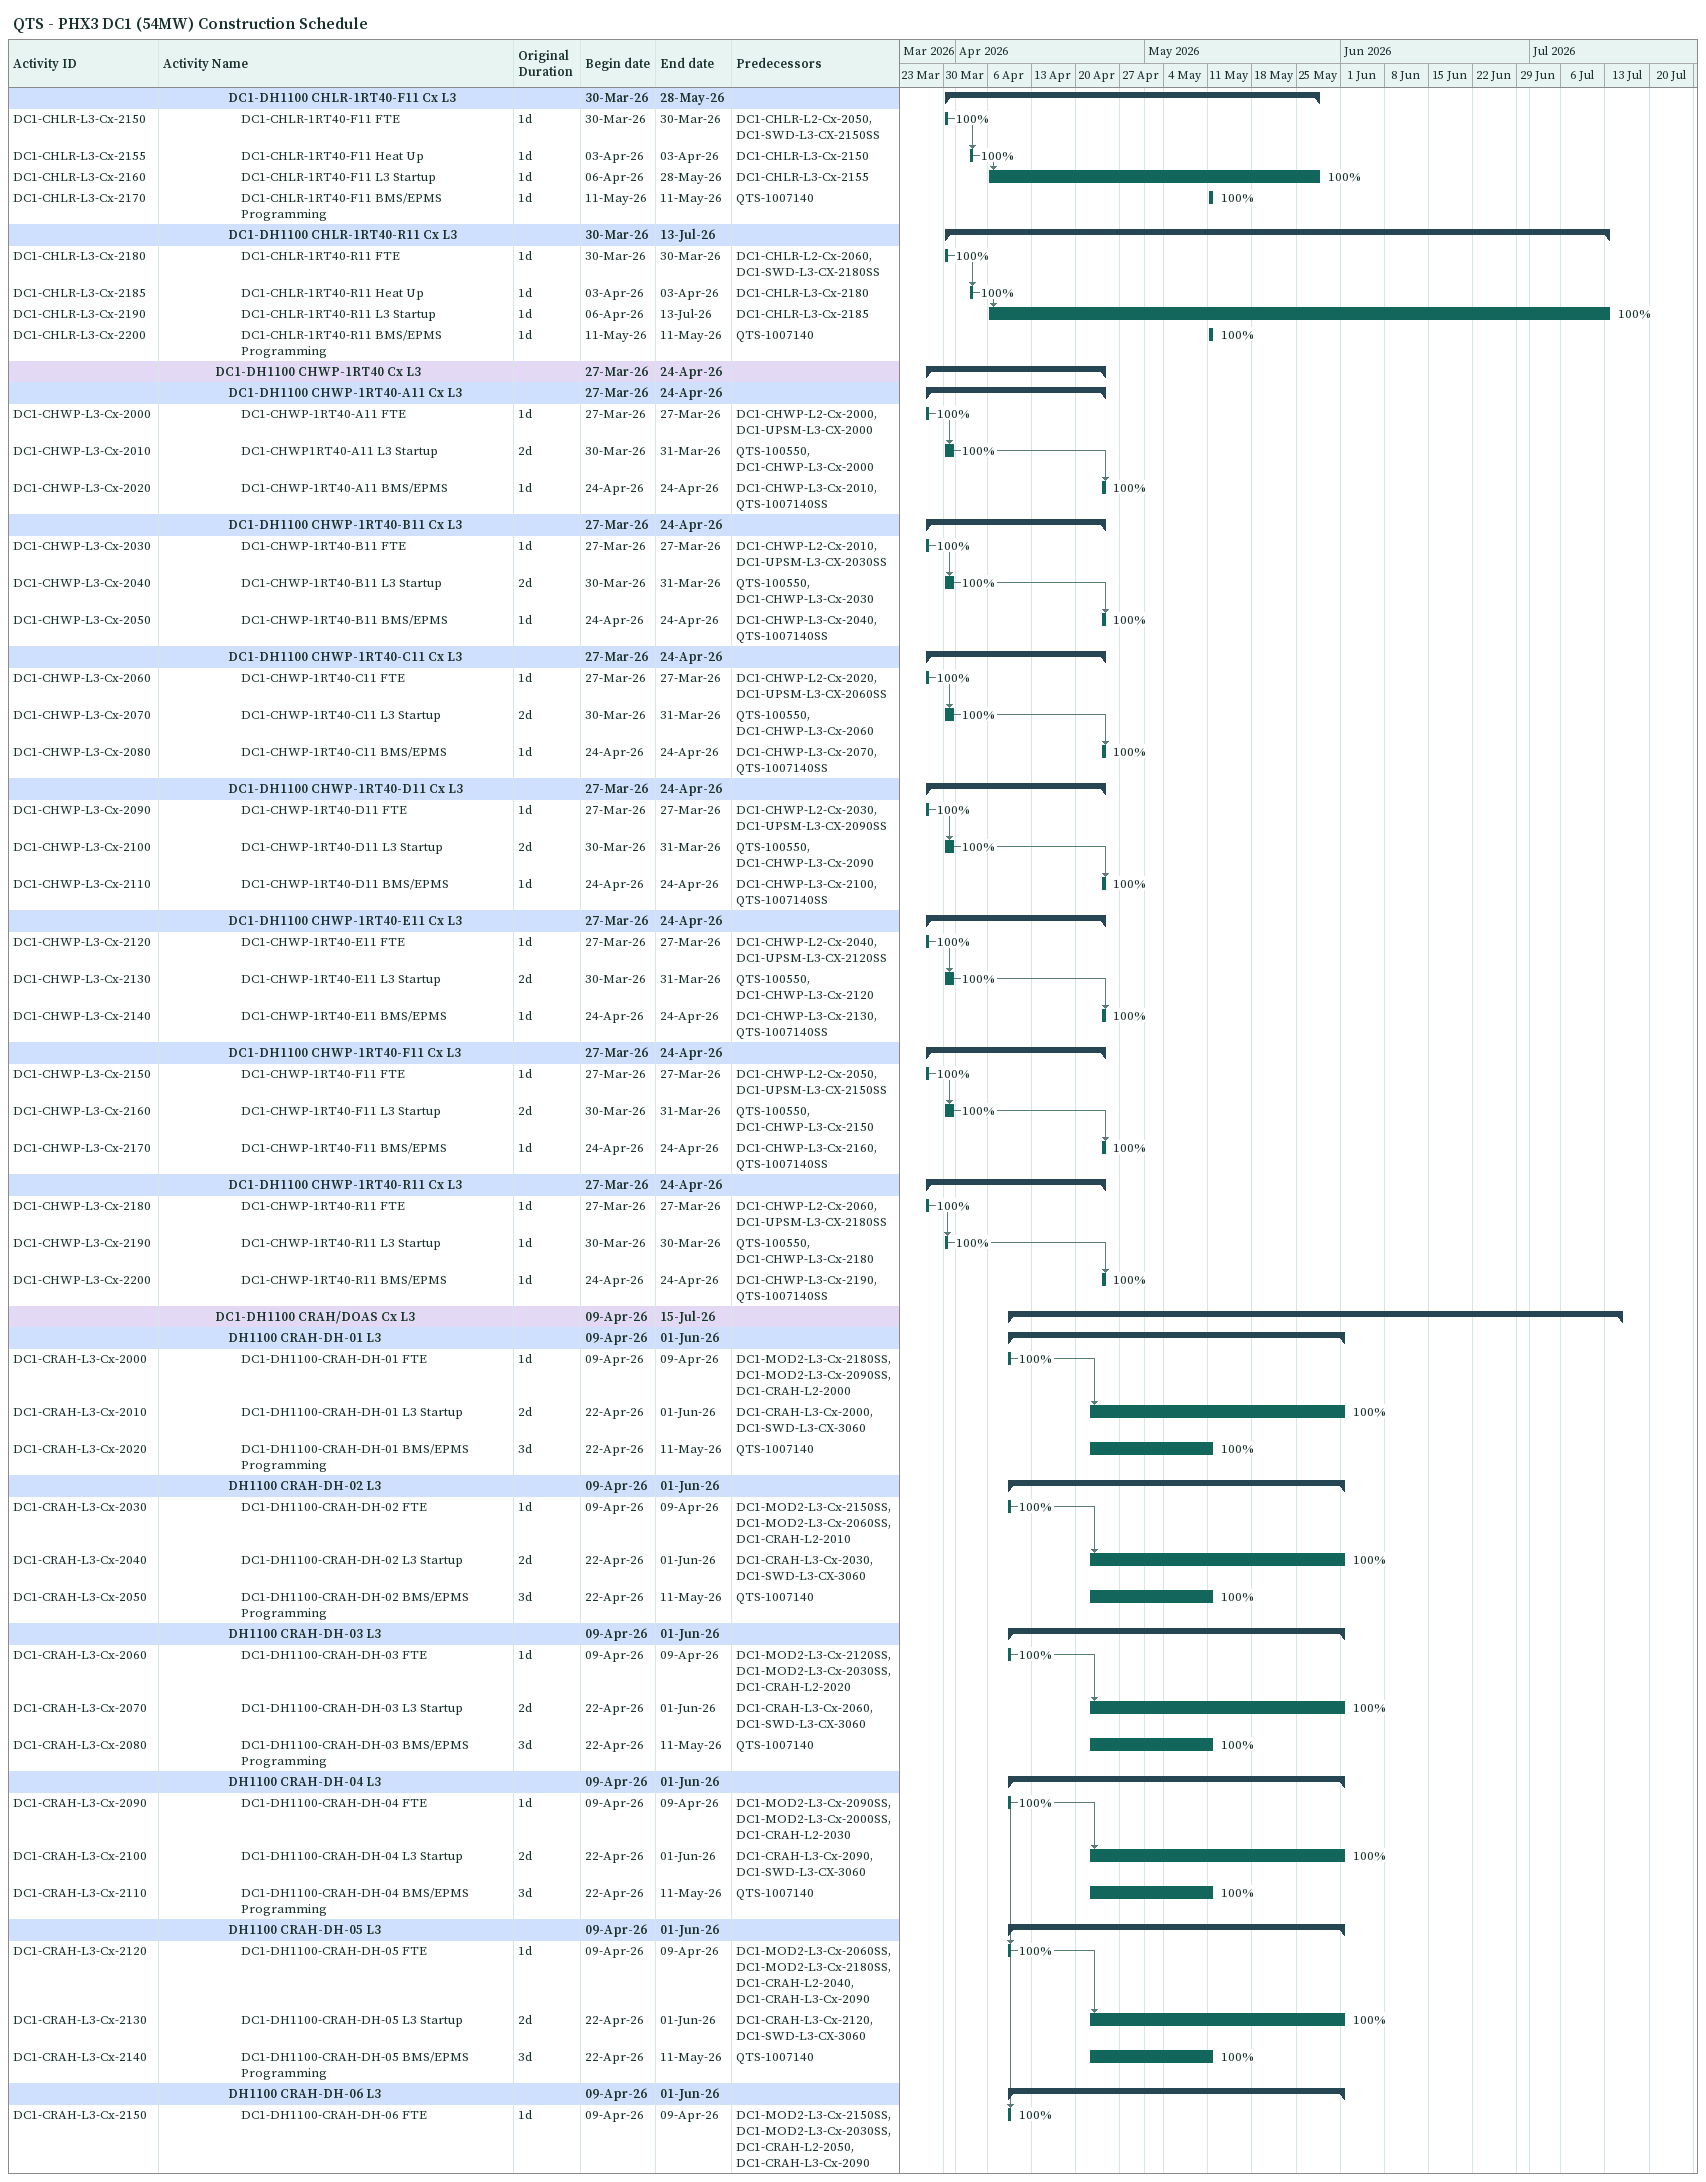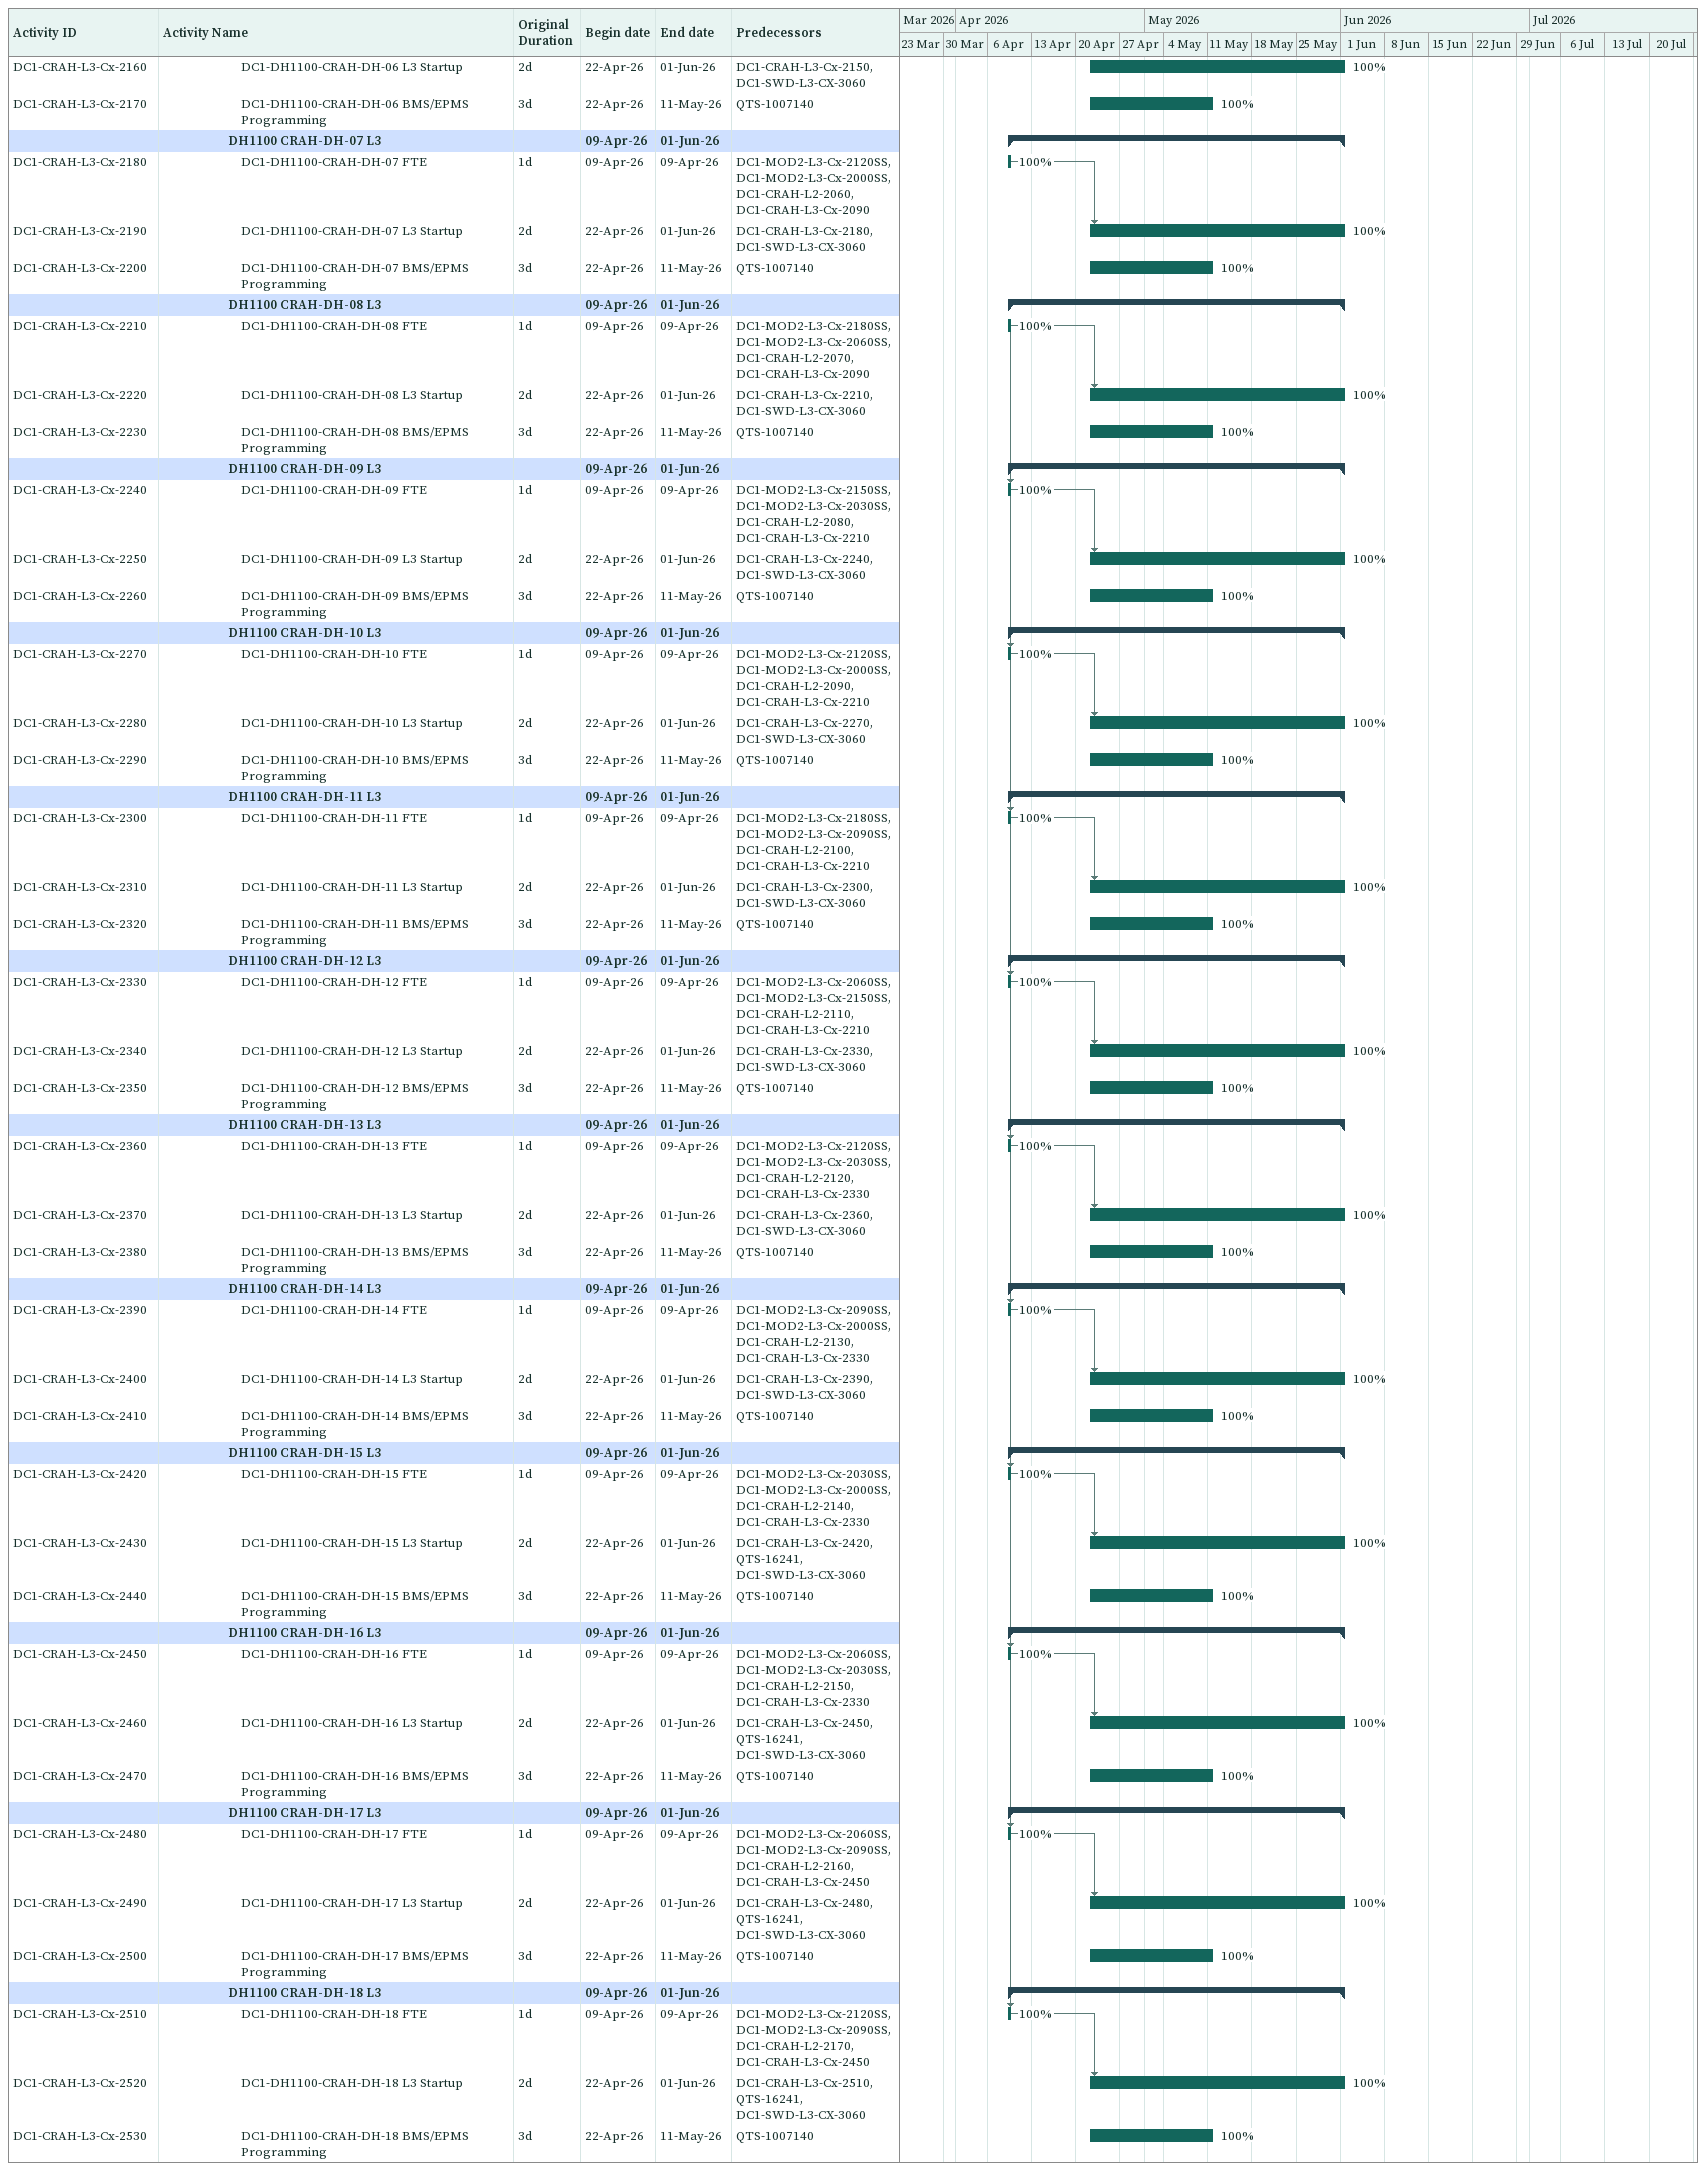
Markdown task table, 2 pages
QTS - PHX3 DC1 (54MW) Construction Schedule

| ID | Level | Task | Original duration | Start | Finish | Predecessors | % complete |
|---|---|---|---|---|---|---|---|
|  | 6 | **DC1-DH1100 CHLR-1RT40-F11 Cx L3** |  | 2026-03-30 | 2026-05-28 |  |  |
| DC1-CHLR-L3-Cx-2150 | 7 | DC1-CHLR-1RT40-F11 FTE | 1d | 2026-03-30 | 2026-03-30 | DC1-CHLR-L2-Cx-2050, DC1-SWD-L3-CX-2150SS | 100 |
| DC1-CHLR-L3-Cx-2155 | 7 | DC1-CHLR-1RT40-F11 Heat Up | 1d | 2026-04-03 | 2026-04-03 | DC1-CHLR-L3-Cx-2150 | 100 |
| DC1-CHLR-L3-Cx-2160 | 7 | DC1-CHLR-1RT40-F11 L3 Startup | 1d | 2026-04-06 | 2026-05-28 | DC1-CHLR-L3-Cx-2155 | 100 |
| DC1-CHLR-L3-Cx-2170 | 7 | DC1-CHLR-1RT40-F11 BMS/EPMS Programming | 1d | 2026-05-11 | 2026-05-11 | QTS-1007140 | 100 |
|  | 6 | **DC1-DH1100 CHLR-1RT40-R11 Cx L3** |  | 2026-03-30 | 2026-07-13 |  |  |
| DC1-CHLR-L3-Cx-2180 | 7 | DC1-CHLR-1RT40-R11 FTE | 1d | 2026-03-30 | 2026-03-30 | DC1-CHLR-L2-Cx-2060, DC1-SWD-L3-CX-2180SS | 100 |
| DC1-CHLR-L3-Cx-2185 | 7 | DC1-CHLR-1RT40-R11 Heat Up | 1d | 2026-04-03 | 2026-04-03 | DC1-CHLR-L3-Cx-2180 | 100 |
| DC1-CHLR-L3-Cx-2190 | 7 | DC1-CHLR-1RT40-R11 L3 Startup | 1d | 2026-04-06 | 2026-07-13 | DC1-CHLR-L3-Cx-2185 | 100 |
| DC1-CHLR-L3-Cx-2200 | 7 | DC1-CHLR-1RT40-R11 BMS/EPMS Programming | 1d | 2026-05-11 | 2026-05-11 | QTS-1007140 | 100 |
|  | 5 | **DC1-DH1100 CHWP-1RT40 Cx L3** |  | 2026-03-27 | 2026-04-24 |  |  |
|  | 6 | **DC1-DH1100 CHWP-1RT40-A11 Cx L3** |  | 2026-03-27 | 2026-04-24 |  |  |
| DC1-CHWP-L3-Cx-2000 | 7 | DC1-CHWP-1RT40-A11 FTE | 1d | 2026-03-27 | 2026-03-27 | DC1-CHWP-L2-Cx-2000, DC1-UPSM-L3-CX-2000 | 100 |
| DC1-CHWP-L3-Cx-2010 | 7 | DC1-CHWP1RT40-A11 L3 Startup | 2d | 2026-03-30 | 2026-03-31 | QTS-100550, DC1-CHWP-L3-Cx-2000 | 100 |
| DC1-CHWP-L3-Cx-2020 | 7 | DC1-CHWP-1RT40-A11 BMS/EPMS | 1d | 2026-04-24 | 2026-04-24 | DC1-CHWP-L3-Cx-2010, QTS-1007140SS | 100 |
|  | 6 | **DC1-DH1100 CHWP-1RT40-B11 Cx L3** |  | 2026-03-27 | 2026-04-24 |  |  |
| DC1-CHWP-L3-Cx-2030 | 7 | DC1-CHWP-1RT40-B11 FTE | 1d | 2026-03-27 | 2026-03-27 | DC1-CHWP-L2-Cx-2010, DC1-UPSM-L3-CX-2030SS | 100 |
| DC1-CHWP-L3-Cx-2040 | 7 | DC1-CHWP-1RT40-B11 L3 Startup | 2d | 2026-03-30 | 2026-03-31 | QTS-100550, DC1-CHWP-L3-Cx-2030 | 100 |
| DC1-CHWP-L3-Cx-2050 | 7 | DC1-CHWP-1RT40-B11 BMS/EPMS | 1d | 2026-04-24 | 2026-04-24 | DC1-CHWP-L3-Cx-2040, QTS-1007140SS | 100 |
|  | 6 | **DC1-DH1100 CHWP-1RT40-C11 Cx L3** |  | 2026-03-27 | 2026-04-24 |  |  |
| DC1-CHWP-L3-Cx-2060 | 7 | DC1-CHWP-1RT40-C11 FTE | 1d | 2026-03-27 | 2026-03-27 | DC1-CHWP-L2-Cx-2020, DC1-UPSM-L3-CX-2060SS | 100 |
| DC1-CHWP-L3-Cx-2070 | 7 | DC1-CHWP-1RT40-C11 L3 Startup | 2d | 2026-03-30 | 2026-03-31 | QTS-100550, DC1-CHWP-L3-Cx-2060 | 100 |
| DC1-CHWP-L3-Cx-2080 | 7 | DC1-CHWP-1RT40-C11 BMS/EPMS | 1d | 2026-04-24 | 2026-04-24 | DC1-CHWP-L3-Cx-2070, QTS-1007140SS | 100 |
|  | 6 | **DC1-DH1100 CHWP-1RT40-D11 Cx L3** |  | 2026-03-27 | 2026-04-24 |  |  |
| DC1-CHWP-L3-Cx-2090 | 7 | DC1-CHWP-1RT40-D11 FTE | 1d | 2026-03-27 | 2026-03-27 | DC1-CHWP-L2-Cx-2030, DC1-UPSM-L3-CX-2090SS | 100 |
| DC1-CHWP-L3-Cx-2100 | 7 | DC1-CHWP-1RT40-D11 L3 Startup | 2d | 2026-03-30 | 2026-03-31 | QTS-100550, DC1-CHWP-L3-Cx-2090 | 100 |
| DC1-CHWP-L3-Cx-2110 | 7 | DC1-CHWP-1RT40-D11 BMS/EPMS | 1d | 2026-04-24 | 2026-04-24 | DC1-CHWP-L3-Cx-2100, QTS-1007140SS | 100 |
|  | 6 | **DC1-DH1100 CHWP-1RT40-E11 Cx L3** |  | 2026-03-27 | 2026-04-24 |  |  |
| DC1-CHWP-L3-Cx-2120 | 7 | DC1-CHWP-1RT40-E11 FTE | 1d | 2026-03-27 | 2026-03-27 | DC1-CHWP-L2-Cx-2040, DC1-UPSM-L3-CX-2120SS | 100 |
| DC1-CHWP-L3-Cx-2130 | 7 | DC1-CHWP-1RT40-E11 L3 Startup | 2d | 2026-03-30 | 2026-03-31 | QTS-100550, DC1-CHWP-L3-Cx-2120 | 100 |
| DC1-CHWP-L3-Cx-2140 | 7 | DC1-CHWP-1RT40-E11 BMS/EPMS | 1d | 2026-04-24 | 2026-04-24 | DC1-CHWP-L3-Cx-2130, QTS-1007140SS | 100 |
|  | 6 | **DC1-DH1100 CHWP-1RT40-F11 Cx L3** |  | 2026-03-27 | 2026-04-24 |  |  |
| DC1-CHWP-L3-Cx-2150 | 7 | DC1-CHWP-1RT40-F11 FTE | 1d | 2026-03-27 | 2026-03-27 | DC1-CHWP-L2-Cx-2050, DC1-UPSM-L3-CX-2150SS | 100 |
| DC1-CHWP-L3-Cx-2160 | 7 | DC1-CHWP-1RT40-F11 L3 Startup | 2d | 2026-03-30 | 2026-03-31 | QTS-100550, DC1-CHWP-L3-Cx-2150 | 100 |
| DC1-CHWP-L3-Cx-2170 | 7 | DC1-CHWP-1RT40-F11 BMS/EPMS | 1d | 2026-04-24 | 2026-04-24 | DC1-CHWP-L3-Cx-2160, QTS-1007140SS | 100 |
|  | 6 | **DC1-DH1100 CHWP-1RT40-R11 Cx L3** |  | 2026-03-27 | 2026-04-24 |  |  |
| DC1-CHWP-L3-Cx-2180 | 7 | DC1-CHWP-1RT40-R11 FTE | 1d | 2026-03-27 | 2026-03-27 | DC1-CHWP-L2-Cx-2060, DC1-UPSM-L3-CX-2180SS | 100 |
| DC1-CHWP-L3-Cx-2190 | 7 | DC1-CHWP-1RT40-R11 L3 Startup | 1d | 2026-03-30 | 2026-03-30 | QTS-100550, DC1-CHWP-L3-Cx-2180 | 100 |
| DC1-CHWP-L3-Cx-2200 | 7 | DC1-CHWP-1RT40-R11 BMS/EPMS | 1d | 2026-04-24 | 2026-04-24 | DC1-CHWP-L3-Cx-2190, QTS-1007140SS | 100 |
|  | 5 | **DC1-DH1100 CRAH/DOAS Cx L3** |  | 2026-04-09 | 2026-07-15 |  |  |
|  | 6 | **DH1100 CRAH-DH-01 L3** |  | 2026-04-09 | 2026-06-01 |  |  |
| DC1-CRAH-L3-Cx-2000 | 7 | DC1-DH1100-CRAH-DH-01 FTE | 1d | 2026-04-09 | 2026-04-09 | DC1-MOD2-L3-Cx-2180SS, DC1-MOD2-L3-Cx-2090SS, DC1-CRAH-L2-2000 | 100 |
| DC1-CRAH-L3-Cx-2010 | 7 | DC1-DH1100-CRAH-DH-01 L3 Startup | 2d | 2026-04-22 | 2026-06-01 | DC1-CRAH-L3-Cx-2000, DC1-SWD-L3-CX-3060 | 100 |
| DC1-CRAH-L3-Cx-2020 | 7 | DC1-DH1100-CRAH-DH-01 BMS/EPMS Programming | 3d | 2026-04-22 | 2026-05-11 | QTS-1007140 | 100 |
|  | 6 | **DH1100 CRAH-DH-02 L3** |  | 2026-04-09 | 2026-06-01 |  |  |
| DC1-CRAH-L3-Cx-2030 | 7 | DC1-DH1100-CRAH-DH-02 FTE | 1d | 2026-04-09 | 2026-04-09 | DC1-MOD2-L3-Cx-2150SS, DC1-MOD2-L3-Cx-2060SS, DC1-CRAH-L2-2010 | 100 |
| DC1-CRAH-L3-Cx-2040 | 7 | DC1-DH1100-CRAH-DH-02 L3 Startup | 2d | 2026-04-22 | 2026-06-01 | DC1-CRAH-L3-Cx-2030, DC1-SWD-L3-CX-3060 | 100 |
| DC1-CRAH-L3-Cx-2050 | 7 | DC1-DH1100-CRAH-DH-02 BMS/EPMS Programming | 3d | 2026-04-22 | 2026-05-11 | QTS-1007140 | 100 |
|  | 6 | **DH1100 CRAH-DH-03 L3** |  | 2026-04-09 | 2026-06-01 |  |  |
| DC1-CRAH-L3-Cx-2060 | 7 | DC1-DH1100-CRAH-DH-03 FTE | 1d | 2026-04-09 | 2026-04-09 | DC1-MOD2-L3-Cx-2120SS, DC1-MOD2-L3-Cx-2030SS, DC1-CRAH-L2-2020 | 100 |
| DC1-CRAH-L3-Cx-2070 | 7 | DC1-DH1100-CRAH-DH-03 L3 Startup | 2d | 2026-04-22 | 2026-06-01 | DC1-CRAH-L3-Cx-2060, DC1-SWD-L3-CX-3060 | 100 |
| DC1-CRAH-L3-Cx-2080 | 7 | DC1-DH1100-CRAH-DH-03 BMS/EPMS Programming | 3d | 2026-04-22 | 2026-05-11 | QTS-1007140 | 100 |
|  | 6 | **DH1100 CRAH-DH-04 L3** |  | 2026-04-09 | 2026-06-01 |  |  |
| DC1-CRAH-L3-Cx-2090 | 7 | DC1-DH1100-CRAH-DH-04 FTE | 1d | 2026-04-09 | 2026-04-09 | DC1-MOD2-L3-Cx-2090SS, DC1-MOD2-L3-Cx-2000SS, DC1-CRAH-L2-2030 | 100 |
| DC1-CRAH-L3-Cx-2100 | 7 | DC1-DH1100-CRAH-DH-04 L3 Startup | 2d | 2026-04-22 | 2026-06-01 | DC1-CRAH-L3-Cx-2090, DC1-SWD-L3-CX-3060 | 100 |
| DC1-CRAH-L3-Cx-2110 | 7 | DC1-DH1100-CRAH-DH-04 BMS/EPMS Programming | 3d | 2026-04-22 | 2026-05-11 | QTS-1007140 | 100 |
|  | 6 | **DH1100 CRAH-DH-05 L3** |  | 2026-04-09 | 2026-06-01 |  |  |
| DC1-CRAH-L3-Cx-2120 | 7 | DC1-DH1100-CRAH-DH-05 FTE | 1d | 2026-04-09 | 2026-04-09 | DC1-MOD2-L3-Cx-2060SS, DC1-MOD2-L3-Cx-2180SS, DC1-CRAH-L2-2040, DC1-CRAH-L3-Cx-2090 | 100 |
| DC1-CRAH-L3-Cx-2130 | 7 | DC1-DH1100-CRAH-DH-05 L3 Startup | 2d | 2026-04-22 | 2026-06-01 | DC1-CRAH-L3-Cx-2120, DC1-SWD-L3-CX-3060 | 100 |
| DC1-CRAH-L3-Cx-2140 | 7 | DC1-DH1100-CRAH-DH-05 BMS/EPMS Programming | 3d | 2026-04-22 | 2026-05-11 | QTS-1007140 | 100 |
|  | 6 | **DH1100 CRAH-DH-06 L3** |  | 2026-04-09 | 2026-06-01 |  |  |
| DC1-CRAH-L3-Cx-2150 | 7 | DC1-DH1100-CRAH-DH-06 FTE | 1d | 2026-04-09 | 2026-04-09 | DC1-MOD2-L3-Cx-2150SS, DC1-MOD2-L3-Cx-2030SS, DC1-CRAH-L2-2050, DC1-CRAH-L3-Cx-2090 | 100 |
| DC1-CRAH-L3-Cx-2160 | 7 | DC1-DH1100-CRAH-DH-06 L3 Startup | 2d | 2026-04-22 | 2026-06-01 | DC1-CRAH-L3-Cx-2150, DC1-SWD-L3-CX-3060 | 100 |
| DC1-CRAH-L3-Cx-2170 | 7 | DC1-DH1100-CRAH-DH-06 BMS/EPMS Programming | 3d | 2026-04-22 | 2026-05-11 | QTS-1007140 | 100 |
|  | 6 | **DH1100 CRAH-DH-07 L3** |  | 2026-04-09 | 2026-06-01 |  |  |
| DC1-CRAH-L3-Cx-2180 | 7 | DC1-DH1100-CRAH-DH-07 FTE | 1d | 2026-04-09 | 2026-04-09 | DC1-MOD2-L3-Cx-2120SS, DC1-MOD2-L3-Cx-2000SS, DC1-CRAH-L2-2060, DC1-CRAH-L3-Cx-2090 | 100 |
| DC1-CRAH-L3-Cx-2190 | 7 | DC1-DH1100-CRAH-DH-07 L3 Startup | 2d | 2026-04-22 | 2026-06-01 | DC1-CRAH-L3-Cx-2180, DC1-SWD-L3-CX-3060 | 100 |
| DC1-CRAH-L3-Cx-2200 | 7 | DC1-DH1100-CRAH-DH-07 BMS/EPMS Programming | 3d | 2026-04-22 | 2026-05-11 | QTS-1007140 | 100 |
|  | 6 | **DH1100 CRAH-DH-08 L3** |  | 2026-04-09 | 2026-06-01 |  |  |
| DC1-CRAH-L3-Cx-2210 | 7 | DC1-DH1100-CRAH-DH-08 FTE | 1d | 2026-04-09 | 2026-04-09 | DC1-MOD2-L3-Cx-2180SS, DC1-MOD2-L3-Cx-2060SS, DC1-CRAH-L2-2070, DC1-CRAH-L3-Cx-2090 | 100 |
| DC1-CRAH-L3-Cx-2220 | 7 | DC1-DH1100-CRAH-DH-08 L3 Startup | 2d | 2026-04-22 | 2026-06-01 | DC1-CRAH-L3-Cx-2210, DC1-SWD-L3-CX-3060 | 100 |
| DC1-CRAH-L3-Cx-2230 | 7 | DC1-DH1100-CRAH-DH-08 BMS/EPMS Programming | 3d | 2026-04-22 | 2026-05-11 | QTS-1007140 | 100 |
|  | 6 | **DH1100 CRAH-DH-09 L3** |  | 2026-04-09 | 2026-06-01 |  |  |
| DC1-CRAH-L3-Cx-2240 | 7 | DC1-DH1100-CRAH-DH-09 FTE | 1d | 2026-04-09 | 2026-04-09 | DC1-MOD2-L3-Cx-2150SS, DC1-MOD2-L3-Cx-2030SS, DC1-CRAH-L2-2080, DC1-CRAH-L3-Cx-2210 | 100 |
| DC1-CRAH-L3-Cx-2250 | 7 | DC1-DH1100-CRAH-DH-09 L3 Startup | 2d | 2026-04-22 | 2026-06-01 | DC1-CRAH-L3-Cx-2240, DC1-SWD-L3-CX-3060 | 100 |
| DC1-CRAH-L3-Cx-2260 | 7 | DC1-DH1100-CRAH-DH-09 BMS/EPMS Programming | 3d | 2026-04-22 | 2026-05-11 | QTS-1007140 | 100 |
|  | 6 | **DH1100 CRAH-DH-10 L3** |  | 2026-04-09 | 2026-06-01 |  |  |
| DC1-CRAH-L3-Cx-2270 | 7 | DC1-DH1100-CRAH-DH-10 FTE | 1d | 2026-04-09 | 2026-04-09 | DC1-MOD2-L3-Cx-2120SS, DC1-MOD2-L3-Cx-2000SS, DC1-CRAH-L2-2090, DC1-CRAH-L3-Cx-2210 | 100 |
| DC1-CRAH-L3-Cx-2280 | 7 | DC1-DH1100-CRAH-DH-10 L3 Startup | 2d | 2026-04-22 | 2026-06-01 | DC1-CRAH-L3-Cx-2270, DC1-SWD-L3-CX-3060 | 100 |
| DC1-CRAH-L3-Cx-2290 | 7 | DC1-DH1100-CRAH-DH-10 BMS/EPMS Programming | 3d | 2026-04-22 | 2026-05-11 | QTS-1007140 | 100 |
|  | 6 | **DH1100 CRAH-DH-11 L3** |  | 2026-04-09 | 2026-06-01 |  |  |
| DC1-CRAH-L3-Cx-2300 | 7 | DC1-DH1100-CRAH-DH-11 FTE | 1d | 2026-04-09 | 2026-04-09 | DC1-MOD2-L3-Cx-2180SS, DC1-MOD2-L3-Cx-2090SS, DC1-CRAH-L2-2100, DC1-CRAH-L3-Cx-2210 | 100 |
| DC1-CRAH-L3-Cx-2310 | 7 | DC1-DH1100-CRAH-DH-11 L3 Startup | 2d | 2026-04-22 | 2026-06-01 | DC1-CRAH-L3-Cx-2300, DC1-SWD-L3-CX-3060 | 100 |
| DC1-CRAH-L3-Cx-2320 | 7 | DC1-DH1100-CRAH-DH-11 BMS/EPMS Programming | 3d | 2026-04-22 | 2026-05-11 | QTS-1007140 | 100 |
|  | 6 | **DH1100 CRAH-DH-12 L3** |  | 2026-04-09 | 2026-06-01 |  |  |
| DC1-CRAH-L3-Cx-2330 | 7 | DC1-DH1100-CRAH-DH-12 FTE | 1d | 2026-04-09 | 2026-04-09 | DC1-MOD2-L3-Cx-2060SS, DC1-MOD2-L3-Cx-2150SS, DC1-CRAH-L2-2110, DC1-CRAH-L3-Cx-2210 | 100 |
| DC1-CRAH-L3-Cx-2340 | 7 | DC1-DH1100-CRAH-DH-12 L3 Startup | 2d | 2026-04-22 | 2026-06-01 | DC1-CRAH-L3-Cx-2330, DC1-SWD-L3-CX-3060 | 100 |
| DC1-CRAH-L3-Cx-2350 | 7 | DC1-DH1100-CRAH-DH-12 BMS/EPMS Programming | 3d | 2026-04-22 | 2026-05-11 | QTS-1007140 | 100 |
|  | 6 | **DH1100 CRAH-DH-13 L3** |  | 2026-04-09 | 2026-06-01 |  |  |
| DC1-CRAH-L3-Cx-2360 | 7 | DC1-DH1100-CRAH-DH-13 FTE | 1d | 2026-04-09 | 2026-04-09 | DC1-MOD2-L3-Cx-2120SS, DC1-MOD2-L3-Cx-2030SS, DC1-CRAH-L2-2120, DC1-CRAH-L3-Cx-2330 | 100 |
| DC1-CRAH-L3-Cx-2370 | 7 | DC1-DH1100-CRAH-DH-13 L3 Startup | 2d | 2026-04-22 | 2026-06-01 | DC1-CRAH-L3-Cx-2360, DC1-SWD-L3-CX-3060 | 100 |
| DC1-CRAH-L3-Cx-2380 | 7 | DC1-DH1100-CRAH-DH-13 BMS/EPMS Programming | 3d | 2026-04-22 | 2026-05-11 | QTS-1007140 | 100 |
|  | 6 | **DH1100 CRAH-DH-14 L3** |  | 2026-04-09 | 2026-06-01 |  |  |
| DC1-CRAH-L3-Cx-2390 | 7 | DC1-DH1100-CRAH-DH-14 FTE | 1d | 2026-04-09 | 2026-04-09 | DC1-MOD2-L3-Cx-2090SS, DC1-MOD2-L3-Cx-2000SS, DC1-CRAH-L2-2130, DC1-CRAH-L3-Cx-2330 | 100 |
| DC1-CRAH-L3-Cx-2400 | 7 | DC1-DH1100-CRAH-DH-14 L3 Startup | 2d | 2026-04-22 | 2026-06-01 | DC1-CRAH-L3-Cx-2390, DC1-SWD-L3-CX-3060 | 100 |
| DC1-CRAH-L3-Cx-2410 | 7 | DC1-DH1100-CRAH-DH-14 BMS/EPMS Programming | 3d | 2026-04-22 | 2026-05-11 | QTS-1007140 | 100 |
|  | 6 | **DH1100 CRAH-DH-15 L3** |  | 2026-04-09 | 2026-06-01 |  |  |
| DC1-CRAH-L3-Cx-2420 | 7 | DC1-DH1100-CRAH-DH-15 FTE | 1d | 2026-04-09 | 2026-04-09 | DC1-MOD2-L3-Cx-2030SS, DC1-MOD2-L3-Cx-2000SS, DC1-CRAH-L2-2140, DC1-CRAH-L3-Cx-2330 | 100 |
| DC1-CRAH-L3-Cx-2430 | 7 | DC1-DH1100-CRAH-DH-15 L3 Startup | 2d | 2026-04-22 | 2026-06-01 | DC1-CRAH-L3-Cx-2420, QTS-16241, DC1-SWD-L3-CX-3060 | 100 |
| DC1-CRAH-L3-Cx-2440 | 7 | DC1-DH1100-CRAH-DH-15 BMS/EPMS Programming | 3d | 2026-04-22 | 2026-05-11 | QTS-1007140 | 100 |
|  | 6 | **DH1100 CRAH-DH-16 L3** |  | 2026-04-09 | 2026-06-01 |  |  |
| DC1-CRAH-L3-Cx-2450 | 7 | DC1-DH1100-CRAH-DH-16 FTE | 1d | 2026-04-09 | 2026-04-09 | DC1-MOD2-L3-Cx-2060SS, DC1-MOD2-L3-Cx-2030SS, DC1-CRAH-L2-2150, DC1-CRAH-L3-Cx-2330 | 100 |
| DC1-CRAH-L3-Cx-2460 | 7 | DC1-DH1100-CRAH-DH-16 L3 Startup | 2d | 2026-04-22 | 2026-06-01 | DC1-CRAH-L3-Cx-2450, QTS-16241, DC1-SWD-L3-CX-3060 | 100 |
| DC1-CRAH-L3-Cx-2470 | 7 | DC1-DH1100-CRAH-DH-16 BMS/EPMS Programming | 3d | 2026-04-22 | 2026-05-11 | QTS-1007140 | 100 |
|  | 6 | **DH1100 CRAH-DH-17 L3** |  | 2026-04-09 | 2026-06-01 |  |  |
| DC1-CRAH-L3-Cx-2480 | 7 | DC1-DH1100-CRAH-DH-17 FTE | 1d | 2026-04-09 | 2026-04-09 | DC1-MOD2-L3-Cx-2060SS, DC1-MOD2-L3-Cx-2090SS, DC1-CRAH-L2-2160, DC1-CRAH-L3-Cx-2450 | 100 |
| DC1-CRAH-L3-Cx-2490 | 7 | DC1-DH1100-CRAH-DH-17 L3 Startup | 2d | 2026-04-22 | 2026-06-01 | DC1-CRAH-L3-Cx-2480, QTS-16241, DC1-SWD-L3-CX-3060 | 100 |
| DC1-CRAH-L3-Cx-2500 | 7 | DC1-DH1100-CRAH-DH-17 BMS/EPMS Programming | 3d | 2026-04-22 | 2026-05-11 | QTS-1007140 | 100 |
|  | 6 | **DH1100 CRAH-DH-18 L3** |  | 2026-04-09 | 2026-06-01 |  |  |
| DC1-CRAH-L3-Cx-2510 | 7 | DC1-DH1100-CRAH-DH-18 FTE | 1d | 2026-04-09 | 2026-04-09 | DC1-MOD2-L3-Cx-2120SS, DC1-MOD2-L3-Cx-2090SS, DC1-CRAH-L2-2170, DC1-CRAH-L3-Cx-2450 | 100 |
| DC1-CRAH-L3-Cx-2520 | 7 | DC1-DH1100-CRAH-DH-18 L3 Startup | 2d | 2026-04-22 | 2026-06-01 | DC1-CRAH-L3-Cx-2510, QTS-16241, DC1-SWD-L3-CX-3060 | 100 |
| DC1-CRAH-L3-Cx-2530 | 7 | DC1-DH1100-CRAH-DH-18 BMS/EPMS Programming | 3d | 2026-04-22 | 2026-05-11 | QTS-1007140 | 100 |
